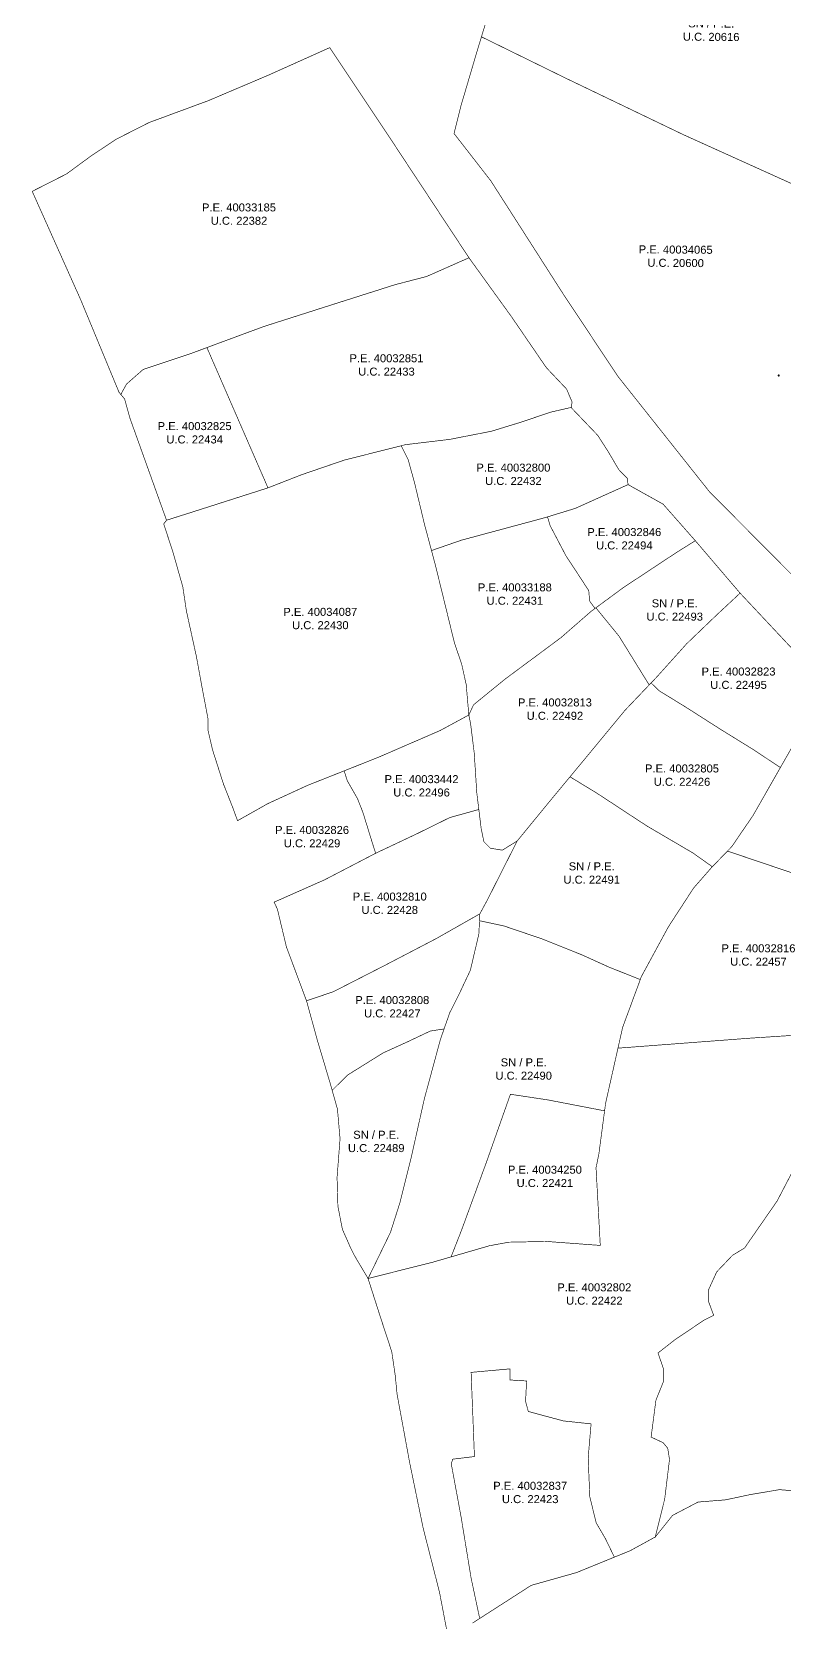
# Model space of a CAD drawing. Header units: metres. Extents: x 561401 to 594056, y 8460144 to 8508504.
# Drawn here: x 585977.6 to 586212.6, y 8502105.6 to 8502602.4 of the extents above; entities that cross this region are included whole.
import ezdxf

# ---------------------------------------------------------------- set-up
doc = ezdxf.new("R2010")
doc.units = ezdxf.units.M
for name, color, linetype in [('1.1. VIA EXISTENTE', 252, 'Continuous'), ('1.2. AFECTADOS BASE GRAFICA GORE', 76, 'Continuous'), ('1.2. AFECTADOS BASE GRAFICA SUNARP', 150, 'Continuous'), ('1.2. BASE GRAFICA GORE', 76, 'Continuous'), ('1.2. BASE GRAFICA SUNARP', 150, 'Continuous'), ('1.3 ETIQUETA P.E. Y U.C.', 1, 'Continuous')]:
    doc.layers.add(name, color=color, linetype=linetype)
doc.styles.add('Arial', font='arial.ttf', dxfattribs={"height": 1})

msp = doc.modelspace()

# ---------------------------------------------------------------- linework, layer by layer
at = {"layer": '1.1. VIA EXISTENTE', "color": 253, "linetype": 'Continuous', "lineweight": 40, "ltscale": 0.2, "true_color": 0x84a4a6}
for start_param, end_param in [(0, 3.141593), (3.141593, 6.283185)]:
    msp.add_ellipse((586210.89, 8502495.05), major_axis=(0.06, 0), ratio=1, start_param=start_param, end_param=end_param, dxfattribs=at)
at = {"layer": '1.2. AFECTADOS BASE GRAFICA GORE', "color": 64, "linetype": 'Continuous', "lineweight": -3, "const_width": 0.2}
msp.add_lwpolyline([(586118.02, 8502600.84), (586144.24, 8502587.97), (586181.07, 8502570.28), (586234.91, 8502545.93), (586237.9, 8502552.81), (586254.5, 8502583.63), (586265.21, 8502606.38), (586224.24, 8502630.29), (586198.73, 8502646.36), (586198.32, 8502646.6), (586181.45, 8502656.31), (586159.65, 8502667.84), (586140.76, 8502682.07), (586137.79, 8502670.3), (586133.88, 8502656), (586130.37, 8502642.45), (586125.7, 8502626.27), (586121.03, 8502610.81), (586118.02, 8502600.84)], close=True, dxfattribs=at)
at = {"layer": '1.2. AFECTADOS BASE GRAFICA SUNARP', "color": 64, "linetype": 'Continuous', "lineweight": -3, "const_width": 0.2}
msp.add_lwpolyline([(586109.45, 8502570.65), (586120.92, 8502555.89), (586143.41, 8502520.73), (586160.67, 8502494.74), (586189.22, 8502458.76), (586225.96, 8502421.75), (586218.84, 8502444.66), (586216.41, 8502468.84), (586217.76, 8502493.73), (586223.67, 8502521.62), (586234.91, 8502545.93), (586181.07, 8502570.28), (586144.24, 8502587.97), (586118.02, 8502600.84), (586116.37, 8502595.39), (586111.7, 8502579.58), (586109.45, 8502570.65)], close=True, dxfattribs=at)
at = {"layer": '1.2. BASE GRAFICA GORE', "color": 64, "linetype": 'Continuous', "lineweight": -3, "const_width": 0.2}
for points in [[(586153.76, 8502422.48), (586160.99, 8502413.62), (586170.41, 8502398.39), (586171.01, 8502399), (586172.76, 8502400.85), (586182.06, 8502411.2), (586191.64, 8502420.39), (586198.81, 8502427.06), (586184.82, 8502443.44), (586179.02, 8502439.81), (586162.5, 8502428.91), (586153.76, 8502422.48)], [(586117.42, 8502324.74), (586125.02, 8502323.11), (586137.12, 8502319), (586149.53, 8502314.02), (586157.88, 8502310.23), (586167.63, 8502306.36), (586167.97, 8502307.29), (586176.42, 8502322.85), (586184.28, 8502334.94), (586189.81, 8502341.26), (586190.14, 8502341.6), (586184.05, 8502345.91), (586169.65, 8502354.36), (586154.1, 8502364.56), (586145.68, 8502369.69), (586139.08, 8502361.73), (586129.19, 8502349.65), (586124.81, 8502341.01), (586119.86, 8502331.21), (586117.52, 8502326.89), (586117.42, 8502324.74)], [(586082.6, 8502212.98), (586102.84, 8502218.08), (586108.53, 8502219.73), (586111.83, 8502228.15), (586119.74, 8502249.76), (586127.06, 8502270.53), (586138.91, 8502268.74), (586156.48, 8502265.35), (586156.81, 8502267.78), (586160.66, 8502284.93), (586162.12, 8502291.43), (586167.63, 8502306.36), (586157.88, 8502310.23), (586149.53, 8502314.02), (586137.12, 8502319), (586125.02, 8502323.11), (586117.42, 8502324.74), (586117.2, 8502320.55), (586114.56, 8502309.29), (586111.04, 8502301.79), (586108.13, 8502296.03), (586106.34, 8502290.93), (586105.21, 8502287.67), (586100.21, 8502269.22), (586096.07, 8502250.74), (586092.54, 8502236.61), (586089.6, 8502227.39), (586082.6, 8502212.98)], [(586071.39, 8502271.77), (586073.04, 8502265.88), (586073.85, 8502256.63), (586072.92, 8502244.5), (586073.18, 8502235.55), (586074.59, 8502228.33), (586077.15, 8502222.54), (586078.3, 8502220.23), (586082.6, 8502212.98), (586089.6, 8502227.39), (586092.54, 8502236.61), (586096.07, 8502250.74), (586100.21, 8502269.22), (586105.21, 8502287.67), (586106.34, 8502290.93), (586102.04, 8502290.28), (586094.8, 8502286.85), (586087.28, 8502283.43), (586076.26, 8502276.56), (586071.39, 8502271.77)]]:
    msp.add_lwpolyline(points, close=True, dxfattribs=at)
at = {"layer": '1.2. BASE GRAFICA SUNARP', "color": 64, "linetype": 'Continuous', "lineweight": -3, "const_width": 0.2}
for points in [[(585977.7, 8502552.57), (585985.87, 8502534.29), (585992.84, 8502518.71), (586004.83, 8502489.77), (586005.37, 8502489.13), (586007.15, 8502492.36), (586012.37, 8502496.95), (586027.7, 8502502.07), (586032.26, 8502503.77), (586049.98, 8502510.33), (586071.39, 8502517.17), (586091.06, 8502523.42), (586100.88, 8502525.97), (586114.12, 8502531.82), (586103.89, 8502547.33), (586091.27, 8502566.46), (586080.09, 8502583.26), (586070.62, 8502597.46), (586069.8, 8502597.09), (586051.53, 8502588.89), (586032.71, 8502580.9), (586014.19, 8502574.06), (586004.05, 8502568.91), (585996.24, 8502563.75), (585988.4, 8502558), (585977.7, 8502552.57)], [(586032.26, 8502503.77), (586051.34, 8502459.95), (586061.89, 8502464.07), (586075.18, 8502468.62), (586092.97, 8502473.11), (586094.28, 8502473.44), (586108.15, 8502475.1), (586121.15, 8502477.64), (586130.41, 8502480.48), (586139.67, 8502483.61), (586146.05, 8502485.07), (586146.33, 8502486.76), (586144.61, 8502490.81), (586138.3, 8502497.48), (586127.39, 8502513.42), (586114.12, 8502531.82), (586100.88, 8502525.97), (586091.06, 8502523.42), (586071.39, 8502517.17), (586049.98, 8502510.33), (586032.26, 8502503.77)], [(586005.37, 8502489.13), (586006.55, 8502487.74), (586008.24, 8502481.66), (586019.65, 8502449.84), (586028.61, 8502452.68), (586051.34, 8502459.95), (586032.26, 8502503.77), (586027.7, 8502502.07), (586012.37, 8502496.95), (586007.15, 8502492.36), (586005.37, 8502489.13)], [(586092.97, 8502473.11), (586095.11, 8502468.81), (586097.11, 8502461.58), (586100.22, 8502448.57), (586102.42, 8502440.37), (586111.74, 8502443.6), (586129.68, 8502448.43), (586138.06, 8502450.7), (586138.64, 8502450.88), (586147.32, 8502453.54), (586163.82, 8502460.97), (586163.54, 8502462.99), (586160.95, 8502465.6), (586157.52, 8502471.4), (586154.37, 8502476.32), (586146.04, 8502485.03), (586146.05, 8502485.07), (586139.67, 8502483.61), (586130.41, 8502480.48), (586121.15, 8502477.64), (586108.15, 8502475.1), (586094.28, 8502473.44), (586092.97, 8502473.11)], [(586019.65, 8502449.84), (586018.77, 8502448.68), (586021.62, 8502440.01), (586024.74, 8502429.01), (586025.86, 8502421.5), (586028.97, 8502407.33), (586030.66, 8502398.08), (586032.63, 8502387.67), (586032.61, 8502384.21), (586034.02, 8502378.14), (586037.43, 8502367.44), (586040.29, 8502360.2), (586041.84, 8502355.98), (586051.27, 8502361.3), (586063.71, 8502367.02), (586075.12, 8502371.54), (586085.99, 8502375.86), (586105.1, 8502384.14), (586114.08, 8502389), (586113.25, 8502398.54), (586111.84, 8502404.9), (586109.62, 8502411.4), (586109.57, 8502411.56), (586106.18, 8502425.44), (586103.62, 8502435.85), (586102.42, 8502440.37), (586100.22, 8502448.57), (586097.11, 8502461.58), (586095.11, 8502468.81), (586092.97, 8502473.11), (586075.18, 8502468.62), (586061.89, 8502464.07), (586051.34, 8502459.95), (586028.61, 8502452.68), (586019.65, 8502449.84)], [(586138.64, 8502450.88), (586139.5, 8502448.09), (586144.36, 8502438.82), (586151.54, 8502427.85), (586151.8, 8502424.63), (586153.48, 8502422.27), (586153.76, 8502422.48), (586162.5, 8502428.91), (586179.02, 8502439.81), (586184.82, 8502443.44), (586174.77, 8502454.85), (586163.82, 8502460.97), (586147.32, 8502453.54), (586138.64, 8502450.88)], [(586102.42, 8502440.37), (586103.62, 8502435.85), (586106.18, 8502425.44), (586109.57, 8502411.56), (586109.62, 8502411.4), (586111.84, 8502404.9), (586113.25, 8502398.54), (586114.08, 8502389), (586115.54, 8502392.17), (586125.4, 8502400.21), (586142.8, 8502413.12), (586152.36, 8502421.45), (586153.48, 8502422.27), (586151.8, 8502424.63), (586151.54, 8502427.85), (586144.36, 8502438.82), (586139.5, 8502448.09), (586138.64, 8502450.88), (586138.06, 8502450.7), (586129.68, 8502448.43), (586111.74, 8502443.6), (586102.42, 8502440.37)], [(586171.01, 8502399), (586173.61, 8502396.51), (586181.68, 8502391.56), (586192.62, 8502384.57), (586202.98, 8502378.17), (586211.39, 8502372.58), (586219.48, 8502386.75), (586223.42, 8502393.58), (586224.14, 8502394.82), (586223.88, 8502398.28), (586221.59, 8502402.92), (586213.55, 8502411.33), (586198.81, 8502427.06), (586191.64, 8502420.39), (586182.06, 8502411.2), (586172.76, 8502400.85), (586171.01, 8502399)], [(586114.08, 8502389), (586114.65, 8502386.11), (586115.76, 8502377.15), (586116.56, 8502364.74), (586117.2, 8502359.48), (586117.94, 8502353.46), (586118.79, 8502349.41), (586120.81, 8502347.38), (586124.56, 8502346.78), (586129.19, 8502349.65), (586139.08, 8502361.73), (586145.68, 8502369.69), (586149.82, 8502374.68), (586162.89, 8502390.5), (586170.41, 8502398.39), (586160.99, 8502413.62), (586153.76, 8502422.48), (586153.48, 8502422.27), (586152.36, 8502421.45), (586142.8, 8502413.12), (586125.4, 8502400.21), (586115.54, 8502392.17), (586114.08, 8502389)], [(586145.68, 8502369.69), (586154.1, 8502364.56), (586169.65, 8502354.36), (586184.05, 8502345.91), (586190.14, 8502341.6), (586194.86, 8502346.49), (586196.2, 8502347.87), (586202.88, 8502357.66), (586211.39, 8502372.58), (586202.98, 8502378.17), (586192.62, 8502384.57), (586181.68, 8502391.56), (586173.61, 8502396.51), (586171.01, 8502399), (586170.41, 8502398.39), (586162.89, 8502390.5), (586149.82, 8502374.68), (586145.68, 8502369.69)], [(586194.86, 8502346.49), (586214.06, 8502340.01), (586238.6, 8502331.84), (586240.94, 8502342.46), (586247.69, 8502367.56), (586247.08, 8502368.3), (586243.39, 8502372.77), (586235.92, 8502381.47), (586228.73, 8502388.44), (586223.42, 8502393.58), (586219.48, 8502386.75), (586211.39, 8502372.58), (586202.88, 8502357.66), (586196.2, 8502347.87), (586194.86, 8502346.49)], [(586075.12, 8502371.54), (586076.14, 8502368.41), (586079.29, 8502362.89), (586081, 8502358.55), (586084.13, 8502348.43), (586084.99, 8502345.82), (586097.72, 8502351.83), (586108.15, 8502356.97), (586117.2, 8502359.48), (586116.56, 8502364.74), (586115.76, 8502377.15), (586114.65, 8502386.11), (586114.08, 8502389), (586105.1, 8502384.14), (586085.99, 8502375.86), (586075.12, 8502371.54)], [(586053.27, 8502330.54), (586054.28, 8502328.36), (586057.11, 8502316.51), (586063.38, 8502299.72), (586071.78, 8502302.57), (586087.99, 8502310.86), (586103.92, 8502319.17), (586117.52, 8502326.89), (586119.86, 8502331.21), (586124.81, 8502341.01), (586129.19, 8502349.65), (586124.56, 8502346.78), (586120.81, 8502347.38), (586118.79, 8502349.41), (586117.94, 8502353.46), (586117.2, 8502359.48), (586108.15, 8502356.97), (586097.72, 8502351.83), (586084.99, 8502345.82), (586069.06, 8502337.53), (586053.27, 8502330.54)], [(586160.66, 8502284.93), (586201.93, 8502288.05), (586230.35, 8502289.91), (586233.22, 8502302.92), (586236.5, 8502322.27), (586238.6, 8502331.84), (586214.06, 8502340.01), (586194.86, 8502346.49), (586190.14, 8502341.6), (586189.81, 8502341.26), (586184.28, 8502334.94), (586176.42, 8502322.85), (586167.97, 8502307.29), (586167.63, 8502306.36), (586162.12, 8502291.43), (586160.66, 8502284.93)], [(586063.38, 8502299.72), (586066.79, 8502287.28), (586070.76, 8502273.99), (586071.39, 8502271.77), (586076.26, 8502276.56), (586087.28, 8502283.43), (586094.8, 8502286.85), (586102.04, 8502290.28), (586106.34, 8502290.93), (586108.13, 8502296.03), (586111.04, 8502301.79), (586114.56, 8502309.29), (586117.2, 8502320.55), (586117.42, 8502324.74), (586117.52, 8502326.89), (586103.92, 8502319.17), (586087.99, 8502310.86), (586071.78, 8502302.57), (586063.38, 8502299.72)], [(586108.53, 8502219.73), (586120.48, 8502223.2), (586126.55, 8502224.32), (586138.39, 8502224.55), (586155.14, 8502223.31), (586153.81, 8502247.57), (586154.7, 8502251.9), (586156.48, 8502265.35), (586138.91, 8502268.74), (586127.06, 8502270.53), (586119.74, 8502249.76), (586111.83, 8502228.15), (586108.53, 8502219.73)], [(586117.47, 8502106.79), (586126.87, 8502112.82), (586133.54, 8502117.12), (586147.7, 8502121.11), (586159.54, 8502125.94), (586156.72, 8502131.75), (586153.85, 8502136.67), (586151.87, 8502144.76), (586151.35, 8502156.89), (586152.26, 8502167.57), (586143.61, 8502168.49), (586132.65, 8502171.44), (586131.8, 8502174.62), (586132.12, 8502180.97), (586126.92, 8502181.28), (586126.93, 8502184.75), (586114.79, 8502183.65), (586115.83, 8502157.36), (586108.88, 8502156.52), (586108.88, 8502155.95), (586108.59, 8502155.08), (586111.69, 8502138.32), (586114.76, 8502119.53), (586117.47, 8502106.79)]]:
    msp.add_lwpolyline(points, close=True, dxfattribs=at)
for points in [[(586230.35, 8502289.91), (586201.93, 8502288.05), (586160.66, 8502284.93), (586156.81, 8502267.78), (586156.48, 8502265.35), (586154.7, 8502251.9), (586153.81, 8502247.57), (586155.14, 8502223.31), (586138.39, 8502224.55), (586126.55, 8502224.32), (586120.48, 8502223.2), (586108.53, 8502219.73), (586102.84, 8502218.08), (586082.6, 8502212.98), (586082.6, 8502212.98), (586086.58, 8502200.54), (586090, 8502190.12), (586091.1, 8502182.62), (586091.66, 8502176.84), (586095.6, 8502155.43), (586099.83, 8502134.92), (586103.23, 8502121.61), (586104.92, 8502114.95), (586107.55, 8502101.18)], [(586115.27, 8502105.37), (586117.47, 8502106.79), (586114.76, 8502119.53), (586111.69, 8502138.32), (586108.59, 8502155.08), (586108.88, 8502155.95), (586108.88, 8502156.52), (586115.83, 8502157.36), (586114.79, 8502183.65), (586126.93, 8502184.75), (586126.92, 8502181.28), (586132.12, 8502180.97), (586131.8, 8502174.62), (586132.65, 8502171.44), (586143.61, 8502168.49), (586152.26, 8502167.57), (586151.35, 8502156.89), (586151.87, 8502144.76), (586153.85, 8502136.67), (586156.72, 8502131.75), (586159.54, 8502125.94), (586164.48, 8502127.95), (586172.31, 8502132.24), (586175.25, 8502144.07), (586176.76, 8502156.48), (586176.2, 8502159.95), (586174.77, 8502161.69), (586171.01, 8502163.44), (586172.52, 8502174.99), (586174.86, 8502180.76), (586174.87, 8502184.8), (586173.17, 8502189.71), (586178.67, 8502194.02), (586187.66, 8502200.04), (586190.56, 8502201.47), (586188.84, 8502206.1), (586188.87, 8502209.27), (586191.5, 8502215.04), (586196.43, 8502220.22), (586200.2, 8502222.51), (586210.37, 8502237.18), (586215.33, 8502246.69)], [(586215.33, 8502246.69), (586210.37, 8502237.18), (586200.2, 8502222.51), (586196.43, 8502220.22), (586191.5, 8502215.04), (586188.87, 8502209.27), (586188.84, 8502206.1), (586190.56, 8502201.47), (586187.66, 8502200.04), (586178.67, 8502194.02), (586173.17, 8502189.71), (586174.87, 8502184.8), (586174.86, 8502180.76), (586172.52, 8502174.99), (586171.01, 8502163.44), (586171.01, 8502163.44), (586174.77, 8502161.69), (586176.2, 8502159.95), (586176.76, 8502156.48), (586175.25, 8502144.07), (586172.31, 8502132.24), (586177.71, 8502138.98), (586185.67, 8502143.15), (586194.11, 8502143.82), (586197.18, 8502144.45), (586201.87, 8502145.46), (586211.11, 8502147.02), (586222.55, 8502146.07)]]:
    msp.add_lwpolyline(points, dxfattribs=at)

# ---------------------------------------------------------------- texts
at = {"layer": '1.3 ETIQUETA P.E. Y U.C.', "color": 1, "char_height": 2.5, "attachment_point": 5, "rotation": 359.6012, "style": 'Arial'}
for s, insert in [('SN / P.E.\\PU.C. 20616', (586189.79, 8502602.9)), ('P.E. 40034065\\PU.C. 20600', (586178.68, 8502532.28))]:
    msp.add_mtext(s, dxfattribs=dict(at, insert=insert))
at = {"layer": '1.3 ETIQUETA P.E. Y U.C.', "color": 1, "char_height": 2.5, "attachment_point": 5, "style": 'Arial'}
for s, insert in [('P.E. 40033185\\PU.C. 22382', (586042.29, 8502545.45)), ('P.E. 40032851\\PU.C. 22433', (586088.35, 8502498.33)), ('P.E. 40032825\\PU.C. 22434', (586028.43, 8502477.14)), ('P.E. 40032800\\PU.C. 22432', (586127.99, 8502464.17)), ('P.E. 40032846\\PU.C. 22494', (586162.64, 8502444.04)), ('P.E. 40033188\\PU.C. 22431', (586128.45, 8502426.76)), ('SN / P.E.\\PU.C. 22493', (586178.38, 8502421.79)), ('P.E. 40034087\\PU.C. 22430', (586067.69, 8502419.12)), ('P.E. 40032823\\PU.C. 22495', (586198.32, 8502400.48)), ('P.E. 40032813\\PU.C. 22492', (586140.97, 8502390.82)), ('P.E. 40033442\\PU.C. 22496', (586099.31, 8502366.86)), ('P.E. 40032805\\PU.C. 22426', (586180.66, 8502370.2)), ('P.E. 40032826\\PU.C. 22429', (586065.11, 8502350.99)), ('SN / P.E.\\PU.C. 22491', (586152.46, 8502339.63)), ('P.E. 40032810\\PU.C. 22428', (586089.37, 8502330.18)), ('P.E. 40032816\\PU.C. 22457', (586204.54, 8502314.02)), ('P.E. 40032808\\PU.C. 22427', (586090.17, 8502297.85)), ('SN / P.E.\\PU.C. 22490', (586131.21, 8502278.4)), ('SN / P.E.\\PU.C. 22489', (586085.15, 8502255.78)), ('P.E. 40034250\\PU.C. 22421', (586137.84, 8502244.87)), ('P.E. 40032802\\PU.C. 22422', (586153.27, 8502208.12)), ('P.E. 40032837\\PU.C. 22423', (586133.25, 8502146.13))]:
    msp.add_mtext(s, dxfattribs=dict(at, insert=insert))

doc.saveas('drawing.dxf')
